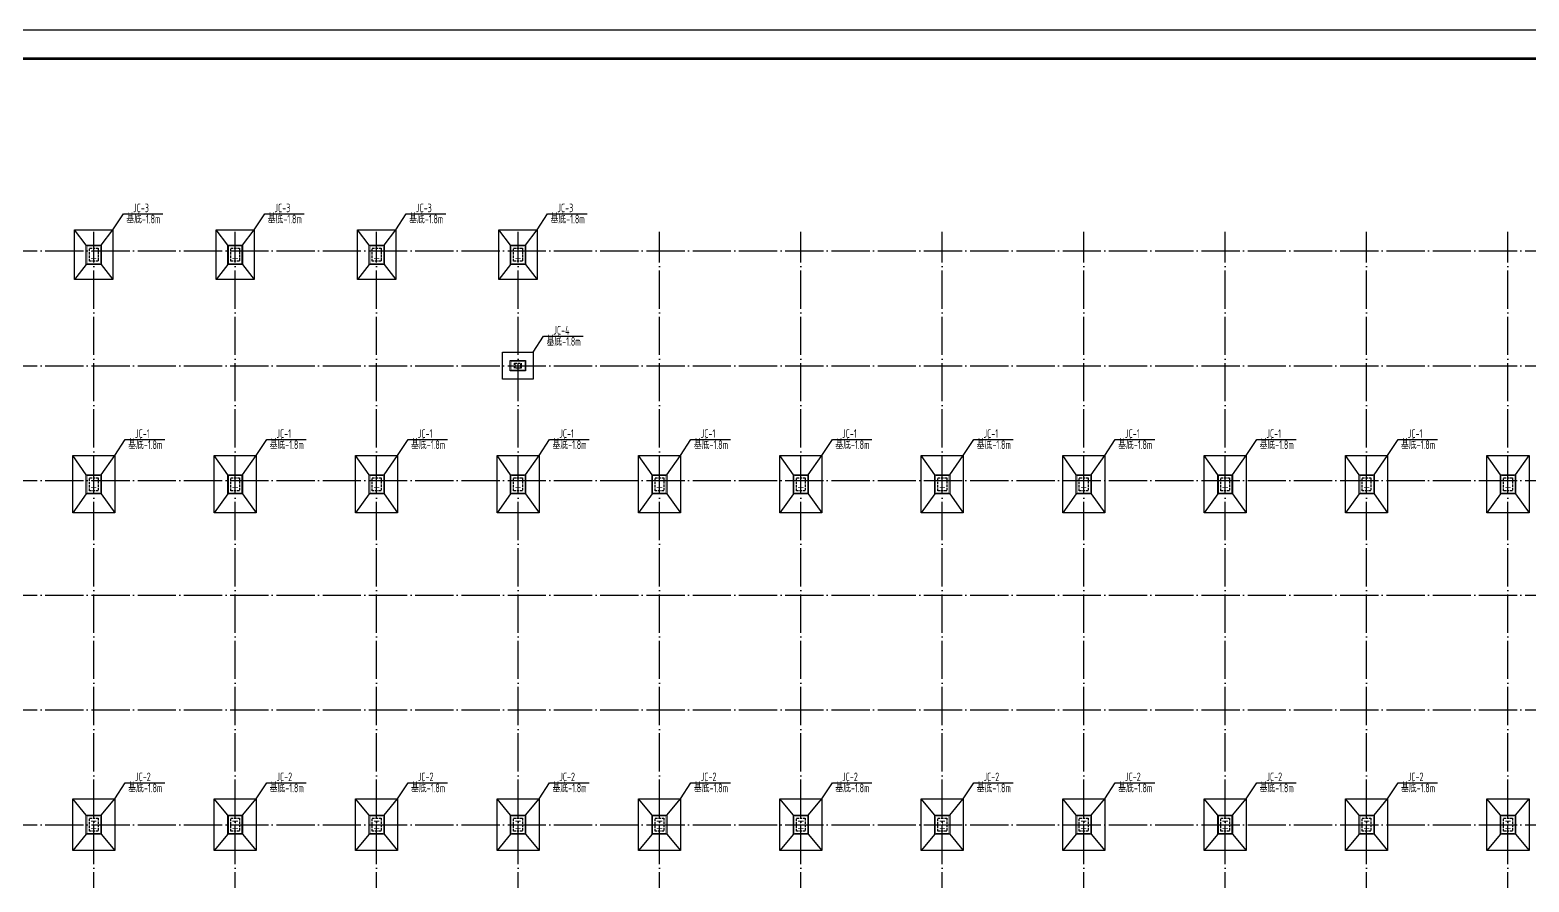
# Model space of a CAD drawing. Extents: x 8844666 to 9156203, y 1662182 to 2655606.
# Drawn here: x 8995652 to 9074089, y 2506044 to 2550594 of the extents above; entities that cross this region are included whole.
import ezdxf

# ---------------------------------------------------------------- set-up
doc = ezdxf.new("R2010")
doc.units = 0
doc.header["$LTSCALE"] = 1000
doc.header["$MEASUREMENT"] = 0
doc.linetypes.add('DASH', pattern=[0.35, 0.25, -0.1])
doc.linetypes.add('DOTE', pattern=[2.42, 2, -0.2, 0.02, -0.2])
for name, color, linetype in [('1000', 2, 'CONTINUOUS'), ('DOTE', 8, 'DOTE'), ('PUB_TITLE', 4, 'CONTINUOUS'), ('一般文字', 6, 'CONTINUOUS'), ('基础', 2, 'CONTINUOUS'), ('柱', 2, 'CONTINUOUS'), ('柱集中标注', 2, 'CONTINUOUS')]:
    doc.layers.add(name, color=color, linetype=linetype)
doc.styles.add('TSSD_REIN', font='atssdeng.shx', dxfattribs={"width": 0.7, "bigfont": 'atssdchn.shx'})

msp = doc.modelspace()

# ---------------------------------------------------------------- hatches: boundary and pattern name
at = {"layer": '柱'}
for color, points in [(2, [(8999129.3, 2538640.8), (8998849.3, 2538640.8), (8998849.3, 2538672.8), (8998977.3, 2538672.8), (8998977.3, 2539008.8), (8998849.3, 2539008.8), (8998849.3, 2539040.8), (8999129.3, 2539040.8), (8999129.3, 2539008.8), (8999001.3, 2539008.8), (8999001.3, 2538672.8), (8999129.3, 2538672.8)]), (2, [(9006529.3, 2538640.8), (9006249.3, 2538640.8), (9006249.3, 2538672.8), (9006377.3, 2538672.8), (9006377.3, 2539008.8), (9006249.3, 2539008.8), (9006249.3, 2539040.8), (9006529.3, 2539040.8), (9006529.3, 2539008.8), (9006401.3, 2539008.8), (9006401.3, 2538672.8), (9006529.3, 2538672.8)]), (2, [(9013929.3, 2538640.8), (9013649.3, 2538640.8), (9013649.3, 2538672.8), (9013777.3, 2538672.8), (9013777.3, 2539008.8), (9013649.3, 2539008.8), (9013649.3, 2539040.8), (9013929.3, 2539040.8), (9013929.3, 2539008.8), (9013801.3, 2539008.8), (9013801.3, 2538672.8), (9013929.3, 2538672.8)]), (2, [(9021329.3, 2538640.8), (9021049.3, 2538640.8), (9021049.3, 2538672.8), (9021177.3, 2538672.8), (9021177.3, 2539008.8), (9021049.3, 2539008.8), (9021049.3, 2539040.8), (9021329.3, 2539040.8), (9021329.3, 2539008.8), (9021201.3, 2539008.8), (9021201.3, 2538672.8), (9021329.3, 2538672.8)]), (3, [(9021029.3, 2532930.8), (9021029.3, 2533150.8), (9021061.3, 2533150.8), (9021061.3, 2533052.8), (9021297.3, 2533052.8), (9021297.3, 2533150.8), (9021329.3, 2533150.8), (9021329.3, 2532930.8), (9021297.3, 2532930.8), (9021297.3, 2533028.8), (9021061.3, 2533028.8), (9021061.3, 2532930.8)]), (2, [(8999129.3, 2526640.8), (8998849.3, 2526640.8), (8998849.3, 2526672.8), (8998977.3, 2526672.8), (8998977.3, 2527008.8), (8998849.3, 2527008.8), (8998849.3, 2527040.8), (8999129.3, 2527040.8), (8999129.3, 2527008.8), (8999001.3, 2527008.8), (8999001.3, 2526672.8), (8999129.3, 2526672.8)]), (2, [(9006529.3, 2526640.8), (9006249.3, 2526640.8), (9006249.3, 2526672.8), (9006377.3, 2526672.8), (9006377.3, 2527008.8), (9006249.3, 2527008.8), (9006249.3, 2527040.8), (9006529.3, 2527040.8), (9006529.3, 2527008.8), (9006401.3, 2527008.8), (9006401.3, 2526672.8), (9006529.3, 2526672.8)]), (2, [(9013929.3, 2526640.8), (9013649.3, 2526640.8), (9013649.3, 2526672.8), (9013777.3, 2526672.8), (9013777.3, 2527008.8), (9013649.3, 2527008.8), (9013649.3, 2527040.8), (9013929.3, 2527040.8), (9013929.3, 2527008.8), (9013801.3, 2527008.8), (9013801.3, 2526672.8), (9013929.3, 2526672.8)]), (2, [(9021329.3, 2526640.8), (9021049.3, 2526640.8), (9021049.3, 2526672.8), (9021177.3, 2526672.8), (9021177.3, 2527008.8), (9021049.3, 2527008.8), (9021049.3, 2527040.8), (9021329.3, 2527040.8), (9021329.3, 2527008.8), (9021201.3, 2527008.8), (9021201.3, 2526672.8), (9021329.3, 2526672.8)]), (2, [(9028729.3, 2526640.8), (9028449.3, 2526640.8), (9028449.3, 2526672.8), (9028577.3, 2526672.8), (9028577.3, 2527008.8), (9028449.3, 2527008.8), (9028449.3, 2527040.8), (9028729.3, 2527040.8), (9028729.3, 2527008.8), (9028601.3, 2527008.8), (9028601.3, 2526672.8), (9028729.3, 2526672.8)]), (2, [(9036129.3, 2526640.8), (9035849.3, 2526640.8), (9035849.3, 2526672.8), (9035977.3, 2526672.8), (9035977.3, 2527008.8), (9035849.3, 2527008.8), (9035849.3, 2527040.8), (9036129.3, 2527040.8), (9036129.3, 2527008.8), (9036001.3, 2527008.8), (9036001.3, 2526672.8), (9036129.3, 2526672.8)]), (2, [(9043529.3, 2526640.8), (9043249.3, 2526640.8), (9043249.3, 2526672.8), (9043377.3, 2526672.8), (9043377.3, 2527008.8), (9043249.3, 2527008.8), (9043249.3, 2527040.8), (9043529.3, 2527040.8), (9043529.3, 2527008.8), (9043401.3, 2527008.8), (9043401.3, 2526672.8), (9043529.3, 2526672.8)]), (2, [(9050929.3, 2526640.8), (9050649.3, 2526640.8), (9050649.3, 2526672.8), (9050777.3, 2526672.8), (9050777.3, 2527008.8), (9050649.3, 2527008.8), (9050649.3, 2527040.8), (9050929.3, 2527040.8), (9050929.3, 2527008.8), (9050801.3, 2527008.8), (9050801.3, 2526672.8), (9050929.3, 2526672.8)]), (2, [(9058329.3, 2526640.8), (9058049.3, 2526640.8), (9058049.3, 2526672.8), (9058177.3, 2526672.8), (9058177.3, 2527008.8), (9058049.3, 2527008.8), (9058049.3, 2527040.8), (9058329.3, 2527040.8), (9058329.3, 2527008.8), (9058201.3, 2527008.8), (9058201.3, 2526672.8), (9058329.3, 2526672.8)]), (2, [(9065729.3, 2526640.8), (9065449.3, 2526640.8), (9065449.3, 2526672.8), (9065577.3, 2526672.8), (9065577.3, 2527008.8), (9065449.3, 2527008.8), (9065449.3, 2527040.8), (9065729.3, 2527040.8), (9065729.3, 2527008.8), (9065601.3, 2527008.8), (9065601.3, 2526672.8), (9065729.3, 2526672.8)]), (2, [(9073129.3, 2526640.8), (9072849.3, 2526640.8), (9072849.3, 2526672.8), (9072977.3, 2526672.8), (9072977.3, 2527008.8), (9072849.3, 2527008.8), (9072849.3, 2527040.8), (9073129.3, 2527040.8), (9073129.3, 2527008.8), (9073001.3, 2527008.8), (9073001.3, 2526672.8), (9073129.3, 2526672.8)]), (2, [(8999129.3, 2508840.8), (8998849.3, 2508840.8), (8998849.3, 2508872.8), (8998977.3, 2508872.8), (8998977.3, 2509208.8), (8998849.3, 2509208.8), (8998849.3, 2509240.8), (8999129.3, 2509240.8), (8999129.3, 2509208.8), (8999001.3, 2509208.8), (8999001.3, 2508872.8), (8999129.3, 2508872.8)]), (2, [(9006529.3, 2508840.8), (9006249.3, 2508840.8), (9006249.3, 2508872.8), (9006377.3, 2508872.8), (9006377.3, 2509208.8), (9006249.3, 2509208.8), (9006249.3, 2509240.8), (9006529.3, 2509240.8), (9006529.3, 2509208.8), (9006401.3, 2509208.8), (9006401.3, 2508872.8), (9006529.3, 2508872.8)]), (2, [(9013929.3, 2508840.8), (9013649.3, 2508840.8), (9013649.3, 2508872.8), (9013777.3, 2508872.8), (9013777.3, 2509208.8), (9013649.3, 2509208.8), (9013649.3, 2509240.8), (9013929.3, 2509240.8), (9013929.3, 2509208.8), (9013801.3, 2509208.8), (9013801.3, 2508872.8), (9013929.3, 2508872.8)]), (2, [(9021329.3, 2508840.8), (9021049.3, 2508840.8), (9021049.3, 2508872.8), (9021177.3, 2508872.8), (9021177.3, 2509208.8), (9021049.3, 2509208.8), (9021049.3, 2509240.8), (9021329.3, 2509240.8), (9021329.3, 2509208.8), (9021201.3, 2509208.8), (9021201.3, 2508872.8), (9021329.3, 2508872.8)]), (2, [(9028729.3, 2508840.8), (9028449.3, 2508840.8), (9028449.3, 2508872.8), (9028577.3, 2508872.8), (9028577.3, 2509208.8), (9028449.3, 2509208.8), (9028449.3, 2509240.8), (9028729.3, 2509240.8), (9028729.3, 2509208.8), (9028601.3, 2509208.8), (9028601.3, 2508872.8), (9028729.3, 2508872.8)]), (2, [(9036129.3, 2508840.8), (9035849.3, 2508840.8), (9035849.3, 2508872.8), (9035977.3, 2508872.8), (9035977.3, 2509208.8), (9035849.3, 2509208.8), (9035849.3, 2509240.8), (9036129.3, 2509240.8), (9036129.3, 2509208.8), (9036001.3, 2509208.8), (9036001.3, 2508872.8), (9036129.3, 2508872.8)]), (2, [(9043529.3, 2508840.8), (9043249.3, 2508840.8), (9043249.3, 2508872.8), (9043377.3, 2508872.8), (9043377.3, 2509208.8), (9043249.3, 2509208.8), (9043249.3, 2509240.8), (9043529.3, 2509240.8), (9043529.3, 2509208.8), (9043401.3, 2509208.8), (9043401.3, 2508872.8), (9043529.3, 2508872.8)]), (2, [(9050929.3, 2508840.8), (9050649.3, 2508840.8), (9050649.3, 2508872.8), (9050777.3, 2508872.8), (9050777.3, 2509208.8), (9050649.3, 2509208.8), (9050649.3, 2509240.8), (9050929.3, 2509240.8), (9050929.3, 2509208.8), (9050801.3, 2509208.8), (9050801.3, 2508872.8), (9050929.3, 2508872.8)]), (2, [(9058329.3, 2508840.8), (9058049.3, 2508840.8), (9058049.3, 2508872.8), (9058177.3, 2508872.8), (9058177.3, 2509208.8), (9058049.3, 2509208.8), (9058049.3, 2509240.8), (9058329.3, 2509240.8), (9058329.3, 2509208.8), (9058201.3, 2509208.8), (9058201.3, 2508872.8), (9058329.3, 2508872.8)]), (2, [(9065729.3, 2508840.8), (9065449.3, 2508840.8), (9065449.3, 2508872.8), (9065577.3, 2508872.8), (9065577.3, 2509208.8), (9065449.3, 2509208.8), (9065449.3, 2509240.8), (9065729.3, 2509240.8), (9065729.3, 2509208.8), (9065601.3, 2509208.8), (9065601.3, 2508872.8), (9065729.3, 2508872.8)]), (2, [(9073129.3, 2508840.8), (9072849.3, 2508840.8), (9072849.3, 2508872.8), (9072977.3, 2508872.8), (9072977.3, 2509208.8), (9072849.3, 2509208.8), (9072849.3, 2509240.8), (9073129.3, 2509240.8), (9073129.3, 2509208.8), (9073001.3, 2509208.8), (9073001.3, 2508872.8), (9073129.3, 2508872.8)])]:
    msp.add_hatch(color=color, dxfattribs=at).paths.add_polyline_path(points)

# ---------------------------------------------------------------- linework, layer by layer
at = {"layer": '1000', "color": 3, "linetype": 'DASH', "ltscale": 0.5}
for points in [[(8998759.3, 2539180.8), (8999219.3, 2539180.8), (8999219.3, 2538500.8), (8998759.3, 2538500.8)], [(9006159.3, 2539180.8), (9006619.3, 2539180.8), (9006619.3, 2538500.8), (9006159.3, 2538500.8)], [(9013559.3, 2539180.8), (9014019.3, 2539180.8), (9014019.3, 2538500.8), (9013559.3, 2538500.8)], [(9020959.3, 2539180.8), (9021419.3, 2539180.8), (9021419.3, 2538500.8), (9020959.3, 2538500.8)], [(9021009.3, 2533170.8), (9021349.3, 2533170.8), (9021349.3, 2532910.8), (9021009.3, 2532910.8)], [(8998759.3, 2527180.8), (8999219.3, 2527180.8), (8999219.3, 2526500.8), (8998759.3, 2526500.8)], [(9006159.3, 2527180.8), (9006619.3, 2527180.8), (9006619.3, 2526500.8), (9006159.3, 2526500.8)], [(9013559.3, 2527180.8), (9014019.3, 2527180.8), (9014019.3, 2526500.8), (9013559.3, 2526500.8)], [(9020959.3, 2527180.8), (9021419.3, 2527180.8), (9021419.3, 2526500.8), (9020959.3, 2526500.8)], [(9028359.3, 2527180.8), (9028819.3, 2527180.8), (9028819.3, 2526500.8), (9028359.3, 2526500.8)], [(9035759.3, 2527180.8), (9036219.3, 2527180.8), (9036219.3, 2526500.8), (9035759.3, 2526500.8)], [(9043159.3, 2527180.8), (9043619.3, 2527180.8), (9043619.3, 2526500.8), (9043159.3, 2526500.8)], [(9050559.3, 2527180.8), (9051019.3, 2527180.8), (9051019.3, 2526500.8), (9050559.3, 2526500.8)], [(9057959.3, 2527180.8), (9058419.3, 2527180.8), (9058419.3, 2526500.8), (9057959.3, 2526500.8)], [(9065359.3, 2527180.8), (9065819.3, 2527180.8), (9065819.3, 2526500.8), (9065359.3, 2526500.8)], [(9072759.3, 2527180.8), (9073219.3, 2527180.8), (9073219.3, 2526500.8), (9072759.3, 2526500.8)], [(8998759.3, 2509380.8), (8999219.3, 2509380.8), (8999219.3, 2508700.8), (8998759.3, 2508700.8)], [(9006159.3, 2509380.8), (9006619.3, 2509380.8), (9006619.3, 2508700.8), (9006159.3, 2508700.8)], [(9013559.3, 2509380.8), (9014019.3, 2509380.8), (9014019.3, 2508700.8), (9013559.3, 2508700.8)], [(9020959.3, 2509380.8), (9021419.3, 2509380.8), (9021419.3, 2508700.8), (9020959.3, 2508700.8)], [(9028359.3, 2509380.8), (9028819.3, 2509380.8), (9028819.3, 2508700.8), (9028359.3, 2508700.8)], [(9035759.3, 2509380.8), (9036219.3, 2509380.8), (9036219.3, 2508700.8), (9035759.3, 2508700.8)], [(9043159.3, 2509380.8), (9043619.3, 2509380.8), (9043619.3, 2508700.8), (9043159.3, 2508700.8)], [(9050559.3, 2509380.8), (9051019.3, 2509380.8), (9051019.3, 2508700.8), (9050559.3, 2508700.8)], [(9057959.3, 2509380.8), (9058419.3, 2509380.8), (9058419.3, 2508700.8), (9057959.3, 2508700.8)], [(9065359.3, 2509380.8), (9065819.3, 2509380.8), (9065819.3, 2508700.8), (9065359.3, 2508700.8)], [(9072759.3, 2509380.8), (9073219.3, 2509380.8), (9073219.3, 2508700.8), (9072759.3, 2508700.8)]]:
    msp.add_lwpolyline(points, close=True, dxfattribs=at)
at = {"layer": 'DOTE'}
for p, q in [((8998989.3, 2490040.8), (8998989.3, 2540040.8)), ((9006389.3, 2490040.8), (9006389.3, 2540040.8)), ((9013789.3, 2490040.8), (9013789.3, 2540040.8)), ((9021189.3, 2490040.8), (9021189.3, 2540040.8)), ((9028589.3, 2490040.8), (9028589.3, 2540040.8)), ((9035989.3, 2490040.8), (9035989.3, 2540040.8)), ((9043389.3, 2490040.8), (9043389.3, 2540040.8)), ((9050789.3, 2490040.8), (9050789.3, 2540040.8)), ((9058189.3, 2490040.8), (9058189.3, 2540040.8)), ((9065589.3, 2490040.8), (9065589.3, 2540040.8)), ((9072989.3, 2490040.8), (9072989.3, 2540040.8)), ((8916589.3, 2539040.8), (9125789.3, 2539040.8)), ((8916589.3, 2533040.8), (9125789.3, 2533040.8)), ((8916589.3, 2527040.8), (9125789.3, 2527040.8)), ((8916589.3, 2521040.8), (9125789.3, 2521040.8)), ((8916589.3, 2515040.8), (9125789.3, 2515040.8)), ((8916589.3, 2509040.8), (9125789.3, 2509040.8))]:
    msp.add_line(p, q, dxfattribs=at)
at = {"layer": 'PUB_TITLE'}
msp.add_lwpolyline([(8903902.8, 2461493.8), (9156202.8, 2461493.8), (9156202.8, 2550593.8), (8903902.8, 2550593.8)], close=True, dxfattribs=at)
at = {"layer": 'PUB_TITLE', "const_width": 150}
msp.add_lwpolyline([(8907652.8, 2462993.8), (9154702.8, 2462993.8), (9154702.8, 2549093.8), (8907652.8, 2549093.8)], close=True, dxfattribs=at)
at = {"layer": '一般文字', "color": 6}
for points in [[(8999989.3, 2540140.8), (9000539.6, 2540980.4), (9002604.9, 2540980.4)], [(9007389.3, 2540140.8), (9007939.6, 2540980.4), (9010004.9, 2540980.4)], [(9014789.3, 2540140.8), (9015339.6, 2540980.4), (9017404.9, 2540980.4)], [(9022189.3, 2540140.8), (9022739.6, 2540980.4), (9024804.9, 2540980.4)], [(9021979.3, 2533740.8), (9022529.6, 2534580.4), (9024594.9, 2534580.4)], [(9000089.3, 2528340.8), (9000639.6, 2529180.4), (9002704.9, 2529180.4)], [(9007489.3, 2528340.8), (9008039.6, 2529180.4), (9010104.9, 2529180.4)], [(9014889.3, 2528340.8), (9015439.6, 2529180.4), (9017504.9, 2529180.4)], [(9022289.3, 2528340.8), (9022839.6, 2529180.4), (9024904.9, 2529180.4)], [(9029689.3, 2528340.8), (9030239.6, 2529180.4), (9032304.9, 2529180.4)], [(9037089.3, 2528340.8), (9037639.6, 2529180.4), (9039704.9, 2529180.4)], [(9044489.3, 2528340.8), (9045039.6, 2529180.4), (9047104.9, 2529180.4)], [(9051889.3, 2528340.8), (9052439.6, 2529180.4), (9054504.9, 2529180.4)], [(9059289.3, 2528340.8), (9059839.6, 2529180.4), (9061904.9, 2529180.4)], [(9066689.3, 2528340.8), (9067239.6, 2529180.4), (9069304.9, 2529180.4)], [(9000089.3, 2510390.8), (9000639.6, 2511230.4), (9002704.9, 2511230.4)], [(9007489.3, 2510390.8), (9008039.6, 2511230.4), (9010104.9, 2511230.4)], [(9014889.3, 2510390.8), (9015439.6, 2511230.4), (9017504.9, 2511230.4)], [(9022289.3, 2510390.8), (9022839.6, 2511230.4), (9024904.9, 2511230.4)], [(9029689.3, 2510390.8), (9030239.6, 2511230.4), (9032304.9, 2511230.4)], [(9037089.3, 2510390.8), (9037639.6, 2511230.4), (9039704.9, 2511230.4)], [(9044489.3, 2510390.8), (9045039.6, 2511230.4), (9047104.9, 2511230.4)], [(9051889.3, 2510390.8), (9052439.6, 2511230.4), (9054504.9, 2511230.4)], [(9059289.3, 2510390.8), (9059839.6, 2511230.4), (9061904.9, 2511230.4)], [(9066689.3, 2510390.8), (9067239.6, 2511230.4), (9069304.9, 2511230.4)]]:
    msp.add_lwpolyline(points, dxfattribs=at)
at = {"layer": '基础'}
for p, q in [((8998599.3, 2539340.8), (8997989.3, 2540140.8)), ((8999379.3, 2539340.8), (8999989.3, 2540140.8)), ((9005999.3, 2539340.8), (9005389.3, 2540140.8)), ((9006779.3, 2539340.8), (9007389.3, 2540140.8)), ((9013399.3, 2539340.8), (9012789.3, 2540140.8)), ((9014179.3, 2539340.8), (9014789.3, 2540140.8)), ((9020799.3, 2539340.8), (9020189.3, 2540140.8)), ((9021579.3, 2539340.8), (9022189.3, 2540140.8)), ((8998599.3, 2538340.8), (8997989.3, 2537540.8)), ((8999379.3, 2538340.8), (8999989.3, 2537540.8)), ((9005999.3, 2538340.8), (9005389.3, 2537540.8)), ((9006779.3, 2538340.8), (9007389.3, 2537540.8)), ((9013399.3, 2538340.8), (9012789.3, 2537540.8)), ((9014179.3, 2538340.8), (9014789.3, 2537540.8)), ((9020799.3, 2538340.8), (9020189.3, 2537540.8)), ((9021579.3, 2538340.8), (9022189.3, 2537540.8)), ((8998599.3, 2527340.8), (8997889.3, 2528340.8)), ((8999379.3, 2527340.8), (9000089.3, 2528340.8)), ((9005999.3, 2527340.8), (9005289.3, 2528340.8)), ((9006779.3, 2527340.8), (9007489.3, 2528340.8)), ((9013399.3, 2527340.8), (9012689.3, 2528340.8)), ((9014179.3, 2527340.8), (9014889.3, 2528340.8)), ((9020799.3, 2527340.8), (9020089.3, 2528340.8)), ((9021579.3, 2527340.8), (9022289.3, 2528340.8)), ((9028199.3, 2527340.8), (9027489.3, 2528340.8)), ((9028979.3, 2527340.8), (9029689.3, 2528340.8)), ((9035599.3, 2527340.8), (9034889.3, 2528340.8)), ((9036379.3, 2527340.8), (9037089.3, 2528340.8)), ((9042999.3, 2527340.8), (9042289.3, 2528340.8)), ((9043779.3, 2527340.8), (9044489.3, 2528340.8)), ((9050399.3, 2527340.8), (9049689.3, 2528340.8)), ((9051179.3, 2527340.8), (9051889.3, 2528340.8)), ((9057799.3, 2527340.8), (9057089.3, 2528340.8)), ((9058579.3, 2527340.8), (9059289.3, 2528340.8)), ((9065199.3, 2527340.8), (9064489.3, 2528340.8)), ((9065979.3, 2527340.8), (9066689.3, 2528340.8)), ((9072599.3, 2527340.8), (9071889.3, 2528340.8)), ((9073379.3, 2527340.8), (9074089.3, 2528340.8)), ((8998599.3, 2526340.8), (8997889.3, 2525340.8)), ((8999379.3, 2526340.8), (9000089.3, 2525340.8)), ((9005999.3, 2526340.8), (9005289.3, 2525340.8)), ((9006779.3, 2526340.8), (9007489.3, 2525340.8)), ((9013399.3, 2526340.8), (9012689.3, 2525340.8)), ((9014179.3, 2526340.8), (9014889.3, 2525340.8)), ((9020799.3, 2526340.8), (9020089.3, 2525340.8)), ((9021579.3, 2526340.8), (9022289.3, 2525340.8)), ((9028199.3, 2526340.8), (9027489.3, 2525340.8)), ((9028979.3, 2526340.8), (9029689.3, 2525340.8)), ((9035599.3, 2526340.8), (9034889.3, 2525340.8)), ((9036379.3, 2526340.8), (9037089.3, 2525340.8)), ((9042999.3, 2526340.8), (9042289.3, 2525340.8)), ((9043779.3, 2526340.8), (9044489.3, 2525340.8)), ((9050399.3, 2526340.8), (9049689.3, 2525340.8)), ((9051179.3, 2526340.8), (9051889.3, 2525340.8)), ((9057799.3, 2526340.8), (9057089.3, 2525340.8)), ((9058579.3, 2526340.8), (9059289.3, 2525340.8)), ((9065199.3, 2526340.8), (9064489.3, 2525340.8)), ((9065979.3, 2526340.8), (9066689.3, 2525340.8)), ((9072599.3, 2526340.8), (9071889.3, 2525340.8)), ((9073379.3, 2526340.8), (9074089.3, 2525340.8)), ((8998599.3, 2509540.8), (8997889.3, 2510390.8)), ((8999379.3, 2509540.8), (9000089.3, 2510390.8)), ((9005999.3, 2509540.8), (9005289.3, 2510390.8)), ((9006779.3, 2509540.8), (9007489.3, 2510390.8)), ((9013399.3, 2509540.8), (9012689.3, 2510390.8)), ((9014179.3, 2509540.8), (9014889.3, 2510390.8)), ((9020799.3, 2509540.8), (9020089.3, 2510390.8)), ((9021579.3, 2509540.8), (9022289.3, 2510390.8)), ((9028199.3, 2509540.8), (9027489.3, 2510390.8)), ((9028979.3, 2509540.8), (9029689.3, 2510390.8)), ((9035599.3, 2509540.8), (9034889.3, 2510390.8)), ((9036379.3, 2509540.8), (9037089.3, 2510390.8)), ((9042999.3, 2509540.8), (9042289.3, 2510390.8)), ((9043779.3, 2509540.8), (9044489.3, 2510390.8)), ((9050399.3, 2509540.8), (9049689.3, 2510390.8)), ((9051179.3, 2509540.8), (9051889.3, 2510390.8)), ((9057799.3, 2509540.8), (9057089.3, 2510390.8)), ((9058579.3, 2509540.8), (9059289.3, 2510390.8)), ((9065199.3, 2509540.8), (9064489.3, 2510390.8)), ((9065979.3, 2509540.8), (9066689.3, 2510390.8)), ((9072599.3, 2509540.8), (9071889.3, 2510390.8)), ((9073379.3, 2509540.8), (9074089.3, 2510390.8)), ((8998599.3, 2508540.8), (8997889.3, 2507690.8)), ((8999379.3, 2508540.8), (9000089.3, 2507690.8)), ((9005999.3, 2508540.8), (9005289.3, 2507690.8)), ((9006779.3, 2508540.8), (9007489.3, 2507690.8)), ((9013399.3, 2508540.8), (9012689.3, 2507690.8)), ((9014179.3, 2508540.8), (9014889.3, 2507690.8)), ((9020799.3, 2508540.8), (9020089.3, 2507690.8)), ((9021579.3, 2508540.8), (9022289.3, 2507690.8)), ((9028199.3, 2508540.8), (9027489.3, 2507690.8)), ((9028979.3, 2508540.8), (9029689.3, 2507690.8)), ((9035599.3, 2508540.8), (9034889.3, 2507690.8)), ((9036379.3, 2508540.8), (9037089.3, 2507690.8)), ((9042999.3, 2508540.8), (9042289.3, 2507690.8)), ((9043779.3, 2508540.8), (9044489.3, 2507690.8)), ((9050399.3, 2508540.8), (9049689.3, 2507690.8)), ((9051179.3, 2508540.8), (9051889.3, 2507690.8)), ((9057799.3, 2508540.8), (9057089.3, 2507690.8)), ((9058579.3, 2508540.8), (9059289.3, 2507690.8)), ((9065199.3, 2508540.8), (9064489.3, 2507690.8)), ((9065979.3, 2508540.8), (9066689.3, 2507690.8)), ((9072599.3, 2508540.8), (9071889.3, 2507690.8)), ((9073379.3, 2508540.8), (9074089.3, 2507690.8))]:
    msp.add_line(p, q, dxfattribs=at)
for points in [[(8997989.3, 2540140.8), (8999989.3, 2540140.8), (8999989.3, 2537540.8), (8997989.3, 2537540.8)], [(9005389.3, 2540140.8), (9007389.3, 2540140.8), (9007389.3, 2537540.8), (9005389.3, 2537540.8)], [(9012789.3, 2540140.8), (9014789.3, 2540140.8), (9014789.3, 2537540.8), (9012789.3, 2537540.8)], [(9020189.3, 2540140.8), (9022189.3, 2540140.8), (9022189.3, 2537540.8), (9020189.3, 2537540.8)], [(8998599.3, 2539340.8), (8999379.3, 2539340.8), (8999379.3, 2538340.8), (8998599.3, 2538340.8)], [(9005999.3, 2539340.8), (9006779.3, 2539340.8), (9006779.3, 2538340.8), (9005999.3, 2538340.8)], [(9013399.3, 2539340.8), (9014179.3, 2539340.8), (9014179.3, 2538340.8), (9013399.3, 2538340.8)], [(9020799.3, 2539340.8), (9021579.3, 2539340.8), (9021579.3, 2538340.8), (9020799.3, 2538340.8)], [(9020379.3, 2533740.8), (9021979.3, 2533740.8), (9021979.3, 2532340.8), (9020379.3, 2532340.8)], [(9020779.3, 2533315.8), (9021579.3, 2533315.8), (9021579.3, 2532765.8), (9020779.3, 2532765.8)], [(8997889.3, 2528340.8), (9000089.3, 2528340.8), (9000089.3, 2525340.8), (8997889.3, 2525340.8)], [(9005289.3, 2528340.8), (9007489.3, 2528340.8), (9007489.3, 2525340.8), (9005289.3, 2525340.8)], [(9012689.3, 2528340.8), (9014889.3, 2528340.8), (9014889.3, 2525340.8), (9012689.3, 2525340.8)], [(9020089.3, 2528340.8), (9022289.3, 2528340.8), (9022289.3, 2525340.8), (9020089.3, 2525340.8)], [(9027489.3, 2528340.8), (9029689.3, 2528340.8), (9029689.3, 2525340.8), (9027489.3, 2525340.8)], [(9034889.3, 2528340.8), (9037089.3, 2528340.8), (9037089.3, 2525340.8), (9034889.3, 2525340.8)], [(9042289.3, 2528340.8), (9044489.3, 2528340.8), (9044489.3, 2525340.8), (9042289.3, 2525340.8)], [(9049689.3, 2528340.8), (9051889.3, 2528340.8), (9051889.3, 2525340.8), (9049689.3, 2525340.8)], [(9057089.3, 2528340.8), (9059289.3, 2528340.8), (9059289.3, 2525340.8), (9057089.3, 2525340.8)], [(9064489.3, 2528340.8), (9066689.3, 2528340.8), (9066689.3, 2525340.8), (9064489.3, 2525340.8)], [(9071889.3, 2528340.8), (9074089.3, 2528340.8), (9074089.3, 2525340.8), (9071889.3, 2525340.8)], [(8998599.3, 2527340.8), (8999379.3, 2527340.8), (8999379.3, 2526340.8), (8998599.3, 2526340.8)], [(9005999.3, 2527340.8), (9006779.3, 2527340.8), (9006779.3, 2526340.8), (9005999.3, 2526340.8)], [(9013399.3, 2527340.8), (9014179.3, 2527340.8), (9014179.3, 2526340.8), (9013399.3, 2526340.8)], [(9020799.3, 2527340.8), (9021579.3, 2527340.8), (9021579.3, 2526340.8), (9020799.3, 2526340.8)], [(9028199.3, 2527340.8), (9028979.3, 2527340.8), (9028979.3, 2526340.8), (9028199.3, 2526340.8)], [(9035599.3, 2527340.8), (9036379.3, 2527340.8), (9036379.3, 2526340.8), (9035599.3, 2526340.8)], [(9042999.3, 2527340.8), (9043779.3, 2527340.8), (9043779.3, 2526340.8), (9042999.3, 2526340.8)], [(9050399.3, 2527340.8), (9051179.3, 2527340.8), (9051179.3, 2526340.8), (9050399.3, 2526340.8)], [(9057799.3, 2527340.8), (9058579.3, 2527340.8), (9058579.3, 2526340.8), (9057799.3, 2526340.8)], [(9065199.3, 2527340.8), (9065979.3, 2527340.8), (9065979.3, 2526340.8), (9065199.3, 2526340.8)], [(9072599.3, 2527340.8), (9073379.3, 2527340.8), (9073379.3, 2526340.8), (9072599.3, 2526340.8)], [(8997889.3, 2510390.8), (9000089.3, 2510390.8), (9000089.3, 2507690.8), (8997889.3, 2507690.8)], [(9005289.3, 2510390.8), (9007489.3, 2510390.8), (9007489.3, 2507690.8), (9005289.3, 2507690.8)], [(9012689.3, 2510390.8), (9014889.3, 2510390.8), (9014889.3, 2507690.8), (9012689.3, 2507690.8)], [(9020089.3, 2510390.8), (9022289.3, 2510390.8), (9022289.3, 2507690.8), (9020089.3, 2507690.8)], [(9027489.3, 2510390.8), (9029689.3, 2510390.8), (9029689.3, 2507690.8), (9027489.3, 2507690.8)], [(9034889.3, 2510390.8), (9037089.3, 2510390.8), (9037089.3, 2507690.8), (9034889.3, 2507690.8)], [(9042289.3, 2510390.8), (9044489.3, 2510390.8), (9044489.3, 2507690.8), (9042289.3, 2507690.8)], [(9049689.3, 2510390.8), (9051889.3, 2510390.8), (9051889.3, 2507690.8), (9049689.3, 2507690.8)], [(9057089.3, 2510390.8), (9059289.3, 2510390.8), (9059289.3, 2507690.8), (9057089.3, 2507690.8)], [(9064489.3, 2510390.8), (9066689.3, 2510390.8), (9066689.3, 2507690.8), (9064489.3, 2507690.8)], [(9071889.3, 2510390.8), (9074089.3, 2510390.8), (9074089.3, 2507690.8), (9071889.3, 2507690.8)], [(8998599.3, 2509540.8), (8999379.3, 2509540.8), (8999379.3, 2508540.8), (8998599.3, 2508540.8)], [(9005999.3, 2509540.8), (9006779.3, 2509540.8), (9006779.3, 2508540.8), (9005999.3, 2508540.8)], [(9013399.3, 2509540.8), (9014179.3, 2509540.8), (9014179.3, 2508540.8), (9013399.3, 2508540.8)], [(9020799.3, 2509540.8), (9021579.3, 2509540.8), (9021579.3, 2508540.8), (9020799.3, 2508540.8)], [(9028199.3, 2509540.8), (9028979.3, 2509540.8), (9028979.3, 2508540.8), (9028199.3, 2508540.8)], [(9035599.3, 2509540.8), (9036379.3, 2509540.8), (9036379.3, 2508540.8), (9035599.3, 2508540.8)], [(9042999.3, 2509540.8), (9043779.3, 2509540.8), (9043779.3, 2508540.8), (9042999.3, 2508540.8)], [(9050399.3, 2509540.8), (9051179.3, 2509540.8), (9051179.3, 2508540.8), (9050399.3, 2508540.8)], [(9057799.3, 2509540.8), (9058579.3, 2509540.8), (9058579.3, 2508540.8), (9057799.3, 2508540.8)], [(9065199.3, 2509540.8), (9065979.3, 2509540.8), (9065979.3, 2508540.8), (9065199.3, 2508540.8)], [(9072599.3, 2509540.8), (9073379.3, 2509540.8), (9073379.3, 2508540.8), (9072599.3, 2508540.8)]]:
    msp.add_lwpolyline(points, close=True, dxfattribs=at)
at = {"layer": '柱', "color": 2, "const_width": 5}
for points in [[(8999129.3, 2538640.8), (8998849.3, 2538640.8), (8998849.3, 2538672.8), (8998977.3, 2538672.8), (8998977.3, 2539008.8), (8998849.3, 2539008.8), (8998849.3, 2539040.8), (8999129.3, 2539040.8), (8999129.3, 2539008.8), (8999001.3, 2539008.8), (8999001.3, 2538672.8), (8999129.3, 2538672.8)], [(9006529.3, 2538640.8), (9006249.3, 2538640.8), (9006249.3, 2538672.8), (9006377.3, 2538672.8), (9006377.3, 2539008.8), (9006249.3, 2539008.8), (9006249.3, 2539040.8), (9006529.3, 2539040.8), (9006529.3, 2539008.8), (9006401.3, 2539008.8), (9006401.3, 2538672.8), (9006529.3, 2538672.8)], [(9013929.3, 2538640.8), (9013649.3, 2538640.8), (9013649.3, 2538672.8), (9013777.3, 2538672.8), (9013777.3, 2539008.8), (9013649.3, 2539008.8), (9013649.3, 2539040.8), (9013929.3, 2539040.8), (9013929.3, 2539008.8), (9013801.3, 2539008.8), (9013801.3, 2538672.8), (9013929.3, 2538672.8)], [(9021329.3, 2538640.8), (9021049.3, 2538640.8), (9021049.3, 2538672.8), (9021177.3, 2538672.8), (9021177.3, 2539008.8), (9021049.3, 2539008.8), (9021049.3, 2539040.8), (9021329.3, 2539040.8), (9021329.3, 2539008.8), (9021201.3, 2539008.8), (9021201.3, 2538672.8), (9021329.3, 2538672.8)], [(8999129.3, 2526640.8), (8998849.3, 2526640.8), (8998849.3, 2526672.8), (8998977.3, 2526672.8), (8998977.3, 2527008.8), (8998849.3, 2527008.8), (8998849.3, 2527040.8), (8999129.3, 2527040.8), (8999129.3, 2527008.8), (8999001.3, 2527008.8), (8999001.3, 2526672.8), (8999129.3, 2526672.8)], [(9006529.3, 2526640.8), (9006249.3, 2526640.8), (9006249.3, 2526672.8), (9006377.3, 2526672.8), (9006377.3, 2527008.8), (9006249.3, 2527008.8), (9006249.3, 2527040.8), (9006529.3, 2527040.8), (9006529.3, 2527008.8), (9006401.3, 2527008.8), (9006401.3, 2526672.8), (9006529.3, 2526672.8)], [(9013929.3, 2526640.8), (9013649.3, 2526640.8), (9013649.3, 2526672.8), (9013777.3, 2526672.8), (9013777.3, 2527008.8), (9013649.3, 2527008.8), (9013649.3, 2527040.8), (9013929.3, 2527040.8), (9013929.3, 2527008.8), (9013801.3, 2527008.8), (9013801.3, 2526672.8), (9013929.3, 2526672.8)], [(9021329.3, 2526640.8), (9021049.3, 2526640.8), (9021049.3, 2526672.8), (9021177.3, 2526672.8), (9021177.3, 2527008.8), (9021049.3, 2527008.8), (9021049.3, 2527040.8), (9021329.3, 2527040.8), (9021329.3, 2527008.8), (9021201.3, 2527008.8), (9021201.3, 2526672.8), (9021329.3, 2526672.8)], [(9028729.3, 2526640.8), (9028449.3, 2526640.8), (9028449.3, 2526672.8), (9028577.3, 2526672.8), (9028577.3, 2527008.8), (9028449.3, 2527008.8), (9028449.3, 2527040.8), (9028729.3, 2527040.8), (9028729.3, 2527008.8), (9028601.3, 2527008.8), (9028601.3, 2526672.8), (9028729.3, 2526672.8)], [(9036129.3, 2526640.8), (9035849.3, 2526640.8), (9035849.3, 2526672.8), (9035977.3, 2526672.8), (9035977.3, 2527008.8), (9035849.3, 2527008.8), (9035849.3, 2527040.8), (9036129.3, 2527040.8), (9036129.3, 2527008.8), (9036001.3, 2527008.8), (9036001.3, 2526672.8), (9036129.3, 2526672.8)], [(9043529.3, 2526640.8), (9043249.3, 2526640.8), (9043249.3, 2526672.8), (9043377.3, 2526672.8), (9043377.3, 2527008.8), (9043249.3, 2527008.8), (9043249.3, 2527040.8), (9043529.3, 2527040.8), (9043529.3, 2527008.8), (9043401.3, 2527008.8), (9043401.3, 2526672.8), (9043529.3, 2526672.8)], [(9050929.3, 2526640.8), (9050649.3, 2526640.8), (9050649.3, 2526672.8), (9050777.3, 2526672.8), (9050777.3, 2527008.8), (9050649.3, 2527008.8), (9050649.3, 2527040.8), (9050929.3, 2527040.8), (9050929.3, 2527008.8), (9050801.3, 2527008.8), (9050801.3, 2526672.8), (9050929.3, 2526672.8)], [(9058329.3, 2526640.8), (9058049.3, 2526640.8), (9058049.3, 2526672.8), (9058177.3, 2526672.8), (9058177.3, 2527008.8), (9058049.3, 2527008.8), (9058049.3, 2527040.8), (9058329.3, 2527040.8), (9058329.3, 2527008.8), (9058201.3, 2527008.8), (9058201.3, 2526672.8), (9058329.3, 2526672.8)], [(9065729.3, 2526640.8), (9065449.3, 2526640.8), (9065449.3, 2526672.8), (9065577.3, 2526672.8), (9065577.3, 2527008.8), (9065449.3, 2527008.8), (9065449.3, 2527040.8), (9065729.3, 2527040.8), (9065729.3, 2527008.8), (9065601.3, 2527008.8), (9065601.3, 2526672.8), (9065729.3, 2526672.8)], [(9073129.3, 2526640.8), (9072849.3, 2526640.8), (9072849.3, 2526672.8), (9072977.3, 2526672.8), (9072977.3, 2527008.8), (9072849.3, 2527008.8), (9072849.3, 2527040.8), (9073129.3, 2527040.8), (9073129.3, 2527008.8), (9073001.3, 2527008.8), (9073001.3, 2526672.8), (9073129.3, 2526672.8)], [(8999129.3, 2508840.8), (8998849.3, 2508840.8), (8998849.3, 2508872.8), (8998977.3, 2508872.8), (8998977.3, 2509208.8), (8998849.3, 2509208.8), (8998849.3, 2509240.8), (8999129.3, 2509240.8), (8999129.3, 2509208.8), (8999001.3, 2509208.8), (8999001.3, 2508872.8), (8999129.3, 2508872.8)], [(9006529.3, 2508840.8), (9006249.3, 2508840.8), (9006249.3, 2508872.8), (9006377.3, 2508872.8), (9006377.3, 2509208.8), (9006249.3, 2509208.8), (9006249.3, 2509240.8), (9006529.3, 2509240.8), (9006529.3, 2509208.8), (9006401.3, 2509208.8), (9006401.3, 2508872.8), (9006529.3, 2508872.8)], [(9013929.3, 2508840.8), (9013649.3, 2508840.8), (9013649.3, 2508872.8), (9013777.3, 2508872.8), (9013777.3, 2509208.8), (9013649.3, 2509208.8), (9013649.3, 2509240.8), (9013929.3, 2509240.8), (9013929.3, 2509208.8), (9013801.3, 2509208.8), (9013801.3, 2508872.8), (9013929.3, 2508872.8)], [(9021329.3, 2508840.8), (9021049.3, 2508840.8), (9021049.3, 2508872.8), (9021177.3, 2508872.8), (9021177.3, 2509208.8), (9021049.3, 2509208.8), (9021049.3, 2509240.8), (9021329.3, 2509240.8), (9021329.3, 2509208.8), (9021201.3, 2509208.8), (9021201.3, 2508872.8), (9021329.3, 2508872.8)], [(9028729.3, 2508840.8), (9028449.3, 2508840.8), (9028449.3, 2508872.8), (9028577.3, 2508872.8), (9028577.3, 2509208.8), (9028449.3, 2509208.8), (9028449.3, 2509240.8), (9028729.3, 2509240.8), (9028729.3, 2509208.8), (9028601.3, 2509208.8), (9028601.3, 2508872.8), (9028729.3, 2508872.8)], [(9036129.3, 2508840.8), (9035849.3, 2508840.8), (9035849.3, 2508872.8), (9035977.3, 2508872.8), (9035977.3, 2509208.8), (9035849.3, 2509208.8), (9035849.3, 2509240.8), (9036129.3, 2509240.8), (9036129.3, 2509208.8), (9036001.3, 2509208.8), (9036001.3, 2508872.8), (9036129.3, 2508872.8)], [(9043529.3, 2508840.8), (9043249.3, 2508840.8), (9043249.3, 2508872.8), (9043377.3, 2508872.8), (9043377.3, 2509208.8), (9043249.3, 2509208.8), (9043249.3, 2509240.8), (9043529.3, 2509240.8), (9043529.3, 2509208.8), (9043401.3, 2509208.8), (9043401.3, 2508872.8), (9043529.3, 2508872.8)], [(9050929.3, 2508840.8), (9050649.3, 2508840.8), (9050649.3, 2508872.8), (9050777.3, 2508872.8), (9050777.3, 2509208.8), (9050649.3, 2509208.8), (9050649.3, 2509240.8), (9050929.3, 2509240.8), (9050929.3, 2509208.8), (9050801.3, 2509208.8), (9050801.3, 2508872.8), (9050929.3, 2508872.8)], [(9058329.3, 2508840.8), (9058049.3, 2508840.8), (9058049.3, 2508872.8), (9058177.3, 2508872.8), (9058177.3, 2509208.8), (9058049.3, 2509208.8), (9058049.3, 2509240.8), (9058329.3, 2509240.8), (9058329.3, 2509208.8), (9058201.3, 2509208.8), (9058201.3, 2508872.8), (9058329.3, 2508872.8)], [(9065729.3, 2508840.8), (9065449.3, 2508840.8), (9065449.3, 2508872.8), (9065577.3, 2508872.8), (9065577.3, 2509208.8), (9065449.3, 2509208.8), (9065449.3, 2509240.8), (9065729.3, 2509240.8), (9065729.3, 2509208.8), (9065601.3, 2509208.8), (9065601.3, 2508872.8), (9065729.3, 2508872.8)], [(9073129.3, 2508840.8), (9072849.3, 2508840.8), (9072849.3, 2508872.8), (9072977.3, 2508872.8), (9072977.3, 2509208.8), (9072849.3, 2509208.8), (9072849.3, 2509240.8), (9073129.3, 2509240.8), (9073129.3, 2509208.8), (9073001.3, 2509208.8), (9073001.3, 2508872.8), (9073129.3, 2508872.8)]]:
    msp.add_lwpolyline(points, close=True, dxfattribs=at)
at = {"layer": '柱', "color": 3, "const_width": 5}
msp.add_lwpolyline([(9021029.3, 2532930.8), (9021029.3, 2533150.8), (9021061.3, 2533150.8), (9021061.3, 2533052.8), (9021297.3, 2533052.8), (9021297.3, 2533150.8), (9021329.3, 2533150.8), (9021329.3, 2532930.8), (9021297.3, 2532930.8), (9021297.3, 2533028.8), (9021061.3, 2533028.8), (9021061.3, 2532930.8)], close=True, dxfattribs=at)
at = {"layer": '柱集中标注', "color": 6, "const_width": 20}
for points in [[(8998649.3, 2539290.8), (8999329.3, 2539290.8), (8999329.3, 2538390.8), (8998649.3, 2538390.8)], [(9006049.3, 2539290.8), (9006729.3, 2539290.8), (9006729.3, 2538390.8), (9006049.3, 2538390.8)], [(9013449.3, 2539290.8), (9014129.3, 2539290.8), (9014129.3, 2538390.8), (9013449.3, 2538390.8)], [(9020849.3, 2539290.8), (9021529.3, 2539290.8), (9021529.3, 2538390.8), (9020849.3, 2538390.8)], [(9020829.3, 2533265.8), (9021529.3, 2533265.8), (9021529.3, 2532815.8), (9020829.3, 2532815.8)], [(8998649.3, 2527290.8), (8999329.3, 2527290.8), (8999329.3, 2526390.8), (8998649.3, 2526390.8)], [(9006049.3, 2527290.8), (9006729.3, 2527290.8), (9006729.3, 2526390.8), (9006049.3, 2526390.8)], [(9013449.3, 2527290.8), (9014129.3, 2527290.8), (9014129.3, 2526390.8), (9013449.3, 2526390.8)], [(9020849.3, 2527290.8), (9021529.3, 2527290.8), (9021529.3, 2526390.8), (9020849.3, 2526390.8)], [(9028249.3, 2527290.8), (9028929.3, 2527290.8), (9028929.3, 2526390.8), (9028249.3, 2526390.8)], [(9035649.3, 2527290.8), (9036329.3, 2527290.8), (9036329.3, 2526390.8), (9035649.3, 2526390.8)], [(9043049.3, 2527290.8), (9043729.3, 2527290.8), (9043729.3, 2526390.8), (9043049.3, 2526390.8)], [(9050449.3, 2527290.8), (9051129.3, 2527290.8), (9051129.3, 2526390.8), (9050449.3, 2526390.8)], [(9057849.3, 2527290.8), (9058529.3, 2527290.8), (9058529.3, 2526390.8), (9057849.3, 2526390.8)], [(9065249.3, 2527290.8), (9065929.3, 2527290.8), (9065929.3, 2526390.8), (9065249.3, 2526390.8)], [(9072649.3, 2527290.8), (9073329.3, 2527290.8), (9073329.3, 2526390.8), (9072649.3, 2526390.8)], [(8998649.3, 2509490.8), (8999329.3, 2509490.8), (8999329.3, 2508590.8), (8998649.3, 2508590.8)], [(9006049.3, 2509490.8), (9006729.3, 2509490.8), (9006729.3, 2508590.8), (9006049.3, 2508590.8)], [(9013449.3, 2509490.8), (9014129.3, 2509490.8), (9014129.3, 2508590.8), (9013449.3, 2508590.8)], [(9020849.3, 2509490.8), (9021529.3, 2509490.8), (9021529.3, 2508590.8), (9020849.3, 2508590.8)], [(9028249.3, 2509490.8), (9028929.3, 2509490.8), (9028929.3, 2508590.8), (9028249.3, 2508590.8)], [(9035649.3, 2509490.8), (9036329.3, 2509490.8), (9036329.3, 2508590.8), (9035649.3, 2508590.8)], [(9043049.3, 2509490.8), (9043729.3, 2509490.8), (9043729.3, 2508590.8), (9043049.3, 2508590.8)], [(9050449.3, 2509490.8), (9051129.3, 2509490.8), (9051129.3, 2508590.8), (9050449.3, 2508590.8)], [(9057849.3, 2509490.8), (9058529.3, 2509490.8), (9058529.3, 2508590.8), (9057849.3, 2508590.8)], [(9065249.3, 2509490.8), (9065929.3, 2509490.8), (9065929.3, 2508590.8), (9065249.3, 2508590.8)], [(9072649.3, 2509490.8), (9073329.3, 2509490.8), (9073329.3, 2508590.8), (9072649.3, 2508590.8)]]:
    msp.add_lwpolyline(points, close=True, dxfattribs=at)

# ---------------------------------------------------------------- texts
at = {"layer": '一般文字', "color": 6, "style": 'TSSD_REIN', "width": 0.7}
for s, p in [('JC-3', (9001046.7, 2541066.4)), ('JC-3', (9008446.7, 2541066.4)), ('JC-3', (9015846.7, 2541066.4)), ('JC-3', (9023246.7, 2541066.4)), ('基底-1.8m', (9000691.8, 2540484.9)), ('基底-1.8m', (9008091.8, 2540484.9)), ('基底-1.8m', (9015491.8, 2540484.9)), ('基底-1.8m', (9022891.8, 2540484.9)), ('JC-4', (9023036.7, 2534666.4)), ('基底-1.8m', (9022681.8, 2534084.9)), ('JC-1', (9001146.7, 2529266.4)), ('JC-1', (9008546.7, 2529266.4)), ('JC-1', (9015946.7, 2529266.4)), ('JC-1', (9023346.7, 2529266.4)), ('JC-1', (9030746.7, 2529266.4)), ('JC-1', (9038146.7, 2529266.4)), ('JC-1', (9045546.7, 2529266.4)), ('JC-1', (9052946.7, 2529266.4)), ('JC-1', (9060346.7, 2529266.4)), ('JC-1', (9067746.7, 2529266.4)), ('基底-1.8m', (9000791.8, 2528684.9)), ('基底-1.8m', (9008191.8, 2528684.9)), ('基底-1.8m', (9015591.8, 2528684.9)), ('基底-1.8m', (9022991.8, 2528684.9)), ('基底-1.8m', (9030391.8, 2528684.9)), ('基底-1.8m', (9037791.8, 2528684.9)), ('基底-1.8m', (9045191.8, 2528684.9)), ('基底-1.8m', (9052591.8, 2528684.9)), ('基底-1.8m', (9059991.8, 2528684.9)), ('基底-1.8m', (9067391.8, 2528684.9)), ('JC-2', (9001146.7, 2511316.4)), ('JC-2', (9008546.7, 2511316.4)), ('JC-2', (9015946.7, 2511316.4)), ('JC-2', (9023346.7, 2511316.4)), ('JC-2', (9030746.7, 2511316.4)), ('JC-2', (9038146.7, 2511316.4)), ('JC-2', (9045546.7, 2511316.4)), ('JC-2', (9052946.7, 2511316.4)), ('JC-2', (9060346.7, 2511316.4)), ('JC-2', (9067746.7, 2511316.4)), ('基底-1.8m', (9000791.8, 2510734.9)), ('基底-1.8m', (9008191.8, 2510734.9)), ('基底-1.8m', (9015591.8, 2510734.9)), ('基底-1.8m', (9022991.8, 2510734.9)), ('基底-1.8m', (9030391.8, 2510734.9)), ('基底-1.8m', (9037791.8, 2510734.9)), ('基底-1.8m', (9045191.8, 2510734.9)), ('基底-1.8m', (9052591.8, 2510734.9)), ('基底-1.8m', (9059991.8, 2510734.9)), ('基底-1.8m', (9067391.8, 2510734.9))]:
    msp.add_text(s, height=450, dxfattribs=at).set_placement(p)

doc.saveas('drawing.dxf')
